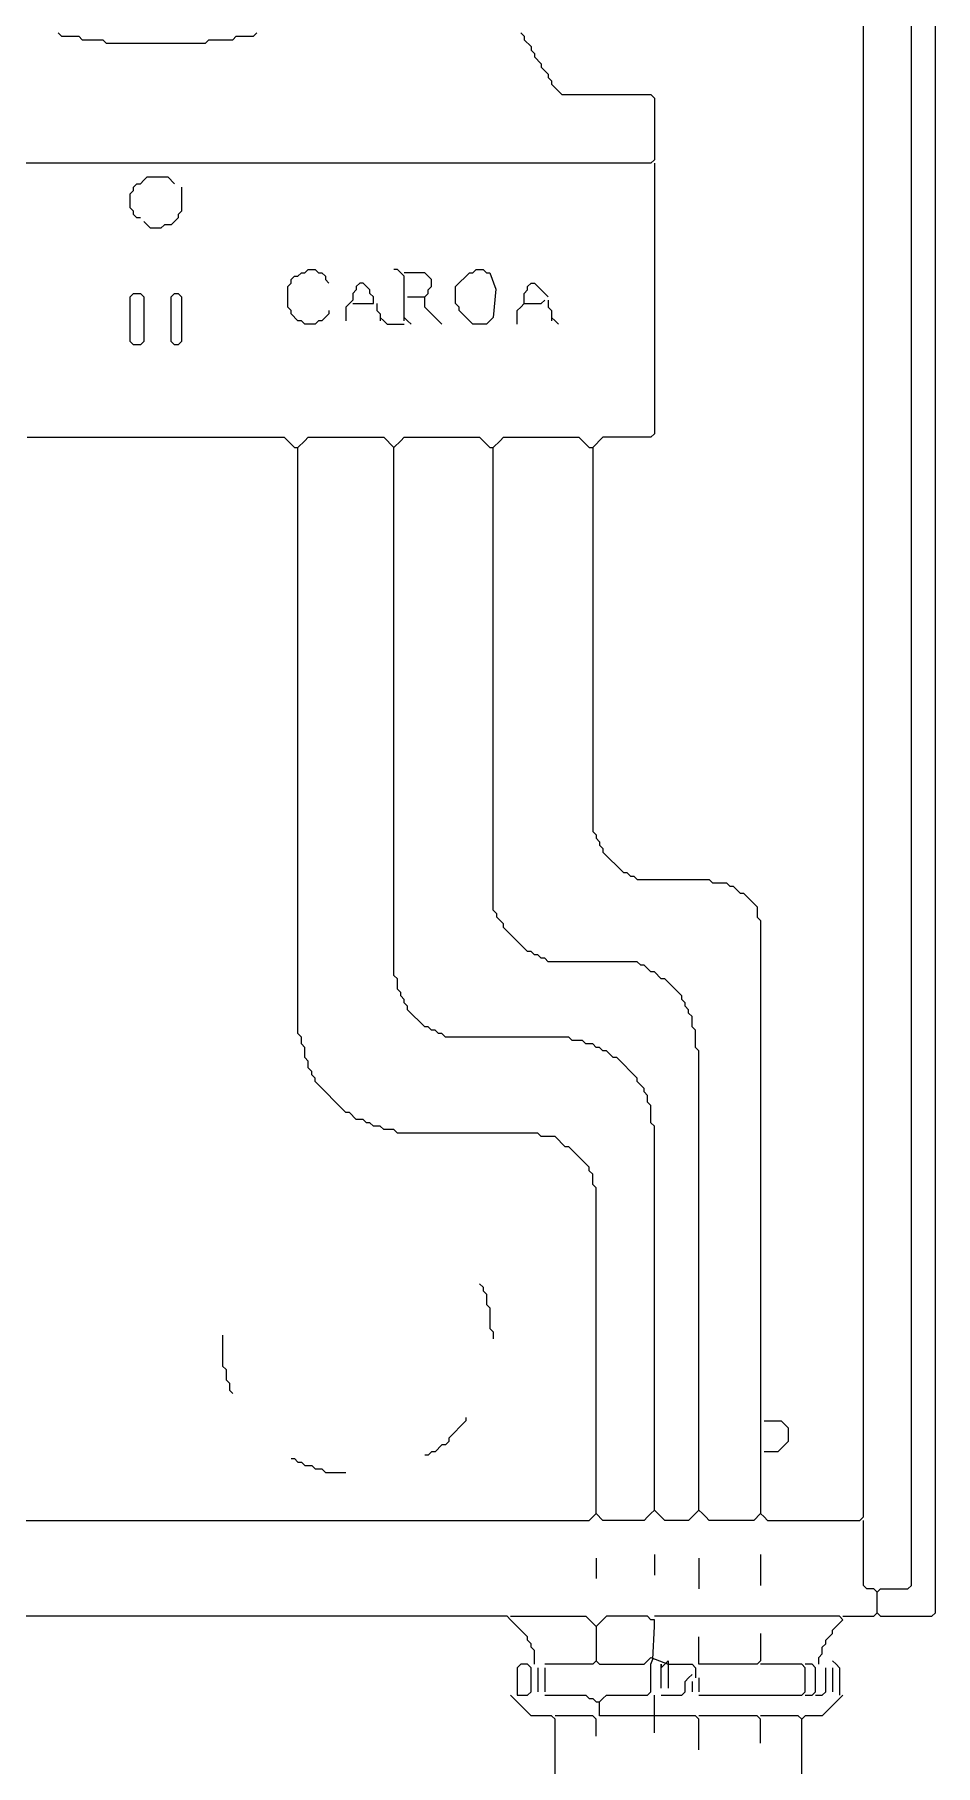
# Model space of a CAD drawing. Header units: millimetres. Extents: x 425 to 646, y 332 to 411.
# Drawn here: x 488.95 to 491.58, y 337.39 to 342.44 of the extents above; entities that cross this region are included whole.
import ezdxf

# ---------------------------------------------------------------- set-up
doc = ezdxf.new("R2010")
doc.units = ezdxf.units.MM
doc.layers.add('TRACE', color=5, linetype='Continuous')

msp = doc.modelspace()

# ---------------------------------------------------------------- linework, layer by layer
at = {"layer": 'TRACE'}
for points in [[(491.41079, 337.89177), (491.42079, 337.90177), (491.50079, 337.90177), (491.51079, 337.91177), (491.51079, 345.61177), (491.51079, 345.62177), (491.51079, 345.63177), (491.50079, 345.64177), (491.39079, 345.64177), (491.38079, 345.64177), (491.37079, 345.64177)], [(491.41079, 337.83177), (491.42079, 337.82177), (491.57079, 337.82177), (491.58079, 337.83177), (491.58079, 345.61177), (491.58079, 345.62177), (491.58079, 345.63177), (491.57079, 345.64177), (491.53079, 345.64177), (491.52079, 345.64177), (491.51079, 345.64177)], [(490.76079, 342.06177), (490.76079, 342.05177), (490.76079, 342.04177), (490.76079, 341.27177), (490.75079, 341.26177), (490.61079, 341.26177), (490.58079, 341.23177), (490.58079, 341.22177), (490.58079, 341.21177), (490.58079, 340.11177), (490.59079, 340.10177), (490.59079, 340.09177), (490.60079, 340.08177), (490.60079, 340.07177), (490.61079, 340.06177), (490.61079, 340.05177), (490.67079, 339.99177), (490.68079, 339.99177), (490.69079, 339.98177), (490.70079, 339.98177), (490.71079, 339.97177), (490.92079, 339.97177), (490.93079, 339.96177), (490.97079, 339.96177), (490.98079, 339.95177), (490.99079, 339.95177), (491.01079, 339.93177), (491.02079, 339.93177), (491.06079, 339.89177), (491.06079, 339.86177), (491.07079, 339.85177), (491.07079, 338.39177), (491.07079, 338.38177), (491.07079, 338.37177), (491.07079, 338.30177), (491.07079, 338.29177), (491.07079, 338.28177), (491.07079, 338.12177), (491.08079, 338.11177), (491.09079, 338.10177), (491.36079, 338.10177), (491.37079, 338.11177), (491.37079, 345.61177)], [(490.37079, 342.44177), (490.38079, 342.43177), (490.38079, 342.42177), (490.40079, 342.40177), (490.40079, 342.39177), (490.41079, 342.38177), (490.41079, 342.37177), (490.43079, 342.35177), (490.43079, 342.34177), (490.45079, 342.32177), (490.45079, 342.31177), (490.46079, 342.30177), (490.46079, 342.29177), (490.49079, 342.26177), (490.75079, 342.26177), (490.76079, 342.25177), (490.76079, 342.07177), (490.75079, 342.06177), (487.89079, 342.06177)], [(489.02079, 342.44177), (489.03079, 342.43177), (489.08079, 342.43177), (489.09079, 342.42177), (489.15079, 342.42177), (489.16079, 342.41177), (489.45079, 342.41177), (489.46079, 342.42177), (489.53079, 342.42177), (489.54079, 342.43177), (489.59079, 342.43177), (489.60079, 342.44177)], [(489.26079, 341.90177), (489.25079, 341.90177), (489.24079, 341.91177), (489.24079, 341.92177), (489.23079, 341.93177), (489.23079, 341.97177), (489.24079, 341.98177), (489.24079, 341.99177), (489.25079, 342.00177), (489.26079, 342.00177), (489.27079, 342.01177), (489.28079, 342.02177), (489.29079, 342.02177), (489.34079, 342.02177), (489.36079, 342.00177)], [(489.38079, 341.99177), (489.38079, 341.98177), (489.38079, 341.97177), (489.38079, 341.92177), (489.37079, 341.91177), (489.37079, 341.90177), (489.35079, 341.88177), (489.33079, 341.88177), (489.32079, 341.87177), (489.29079, 341.87177), (489.27079, 341.89177)], [(489.81079, 341.63177), (489.81079, 341.62177), (489.79079, 341.60177), (489.78079, 341.60177), (489.77079, 341.59177), (489.74079, 341.59177), (489.73079, 341.60177), (489.72079, 341.60177), (489.70079, 341.62177), (489.70079, 341.63177), (489.69079, 341.64177), (489.69079, 341.70177), (489.70079, 341.71177), (489.70079, 341.72177), (489.71079, 341.73177), (489.72079, 341.73177), (489.73079, 341.74177), (489.74079, 341.74177), (489.75079, 341.75177), (489.76079, 341.75177), (489.77079, 341.75177), (489.78079, 341.74177), (489.79079, 341.74177), (489.80079, 341.73177), (489.80079, 341.72177), (489.81079, 341.71177)], [(490.03079, 341.60177), (490.03079, 341.65177), (490.03079, 341.66177), (490.03079, 341.67177), (490.03079, 341.71177), (490.03079, 341.72177), (490.03079, 341.73177), (490.01079, 341.75177), (490.00079, 341.75177)], [(490.14079, 341.59177), (490.09079, 341.64177), (490.09079, 341.65177), (490.09079, 341.66177), (490.09079, 341.67177), (490.10079, 341.68177), (490.10079, 341.69177), (490.11079, 341.70177), (490.11079, 341.72177), (490.09079, 341.74177), (490.05079, 341.74177), (490.04079, 341.74177), (490.03079, 341.74177)], [(489.88079, 341.65177), (489.89079, 341.65177), (489.90079, 341.65177), (489.94079, 341.65177), (489.94079, 341.67177), (489.93079, 341.68177), (489.93079, 341.69177), (489.91079, 341.71177), (489.90079, 341.71177), (489.89079, 341.70177), (489.89079, 341.69177), (489.88079, 341.68177), (489.88079, 341.66177), (489.87079, 341.65177), (489.86079, 341.64177), (489.86079, 341.60177)], [(490.38079, 341.65177), (490.38079, 341.68177), (490.39079, 341.69177), (490.39079, 341.70177), (490.40079, 341.71177), (490.41079, 341.71177), (490.45079, 341.67177)], [(489.95079, 341.65177), (489.95079, 341.64177), (489.95079, 341.63177), (489.96079, 341.62177), (489.96079, 341.60177)], [(490.04079, 341.67177), (490.05079, 341.67177), (490.06079, 341.67177), (490.09079, 341.67177)], [(490.36079, 341.59177), (490.36079, 341.63177), (490.37079, 341.64177), (490.38079, 341.65177), (490.39079, 341.65177), (490.40079, 341.65177), (490.43079, 341.65177), (490.44079, 341.66177)], [(490.45079, 341.66177), (490.45079, 341.65177), (490.45079, 341.64177), (490.46079, 341.63177), (490.46079, 341.60177)], [(489.96079, 341.61177), (489.97079, 341.60177), (489.98079, 341.59177), (490.03079, 341.59177)], [(490.03079, 341.61177), (490.04079, 341.60177), (490.05079, 341.59177)], [(490.46079, 341.61177), (490.47079, 341.60177), (490.48079, 341.59177)], [(488.73079, 338.10177), (490.57079, 338.10177), (490.58079, 338.11177), (490.59079, 338.12177), (490.59079, 339.07177), (490.58079, 339.08177), (490.58079, 339.11177), (490.57079, 339.12177), (490.57079, 339.13177), (490.51079, 339.19177), (490.50079, 339.19177), (490.47079, 339.22177), (490.43079, 339.22177), (490.42079, 339.23177), (490.01079, 339.23177), (490.00079, 339.24177), (489.97079, 339.24177), (489.96079, 339.25177), (489.94079, 339.25177), (489.93079, 339.26177), (489.92079, 339.26177), (489.91079, 339.27177), (489.89079, 339.27177), (489.87079, 339.29177), (489.86079, 339.29177), (489.77079, 339.38177), (489.77079, 339.39177), (489.76079, 339.40177), (489.76079, 339.41177), (489.75079, 339.42177), (489.75079, 339.44177), (489.74079, 339.45177), (489.74079, 339.48177), (489.73079, 339.49177), (489.73079, 339.51177), (489.72079, 339.52177), (489.72079, 341.21177), (489.72079, 341.22177), (489.72079, 341.23177), (489.74079, 341.25177), (489.75079, 341.26177), (489.76079, 341.26177), (489.97079, 341.26177), (490.00079, 341.23177)], [(488.93079, 341.26177), (489.68079, 341.26177), (489.71079, 341.23177), (489.72079, 341.23177)], [(490.89079, 338.13177), (490.86079, 338.10177), (490.79079, 338.10177), (490.78079, 338.11177), (490.77079, 338.12177), (490.76079, 338.13177), (490.76079, 339.25177), (490.75079, 339.26177), (490.75079, 339.31177), (490.74079, 339.32177), (490.74079, 339.34177), (490.73079, 339.35177), (490.73079, 339.36177), (490.71079, 339.38177), (490.71079, 339.39177), (490.65079, 339.45177), (490.64079, 339.45177), (490.62079, 339.47177), (490.61079, 339.47177), (490.60079, 339.48177), (490.59079, 339.48177), (490.58079, 339.49177), (490.56079, 339.49177), (490.55079, 339.50177), (490.52079, 339.50177), (490.51079, 339.51177), (490.15079, 339.51177), (490.14079, 339.52177), (490.13079, 339.52177), (490.12079, 339.53177), (490.11079, 339.53177), (490.10079, 339.54177), (490.09079, 339.54177), (490.04079, 339.59177), (490.04079, 339.60177), (490.03079, 339.61177), (490.03079, 339.62177), (490.02079, 339.63177), (490.02079, 339.64177), (490.01079, 339.65177), (490.01079, 339.68177), (490.00079, 339.69177), (490.00079, 341.21177), (490.00079, 341.22177), (490.00079, 341.23177), (490.02079, 341.25177), (490.03079, 341.26177), (490.04079, 341.26177), (490.25079, 341.26177), (490.28079, 341.23177), (490.29079, 341.23177)], [(491.07079, 338.12177), (491.05079, 338.10177), (490.92079, 338.10177), (490.91079, 338.11177), (490.90079, 338.12177), (490.89079, 338.13177), (490.89079, 339.47177), (490.88079, 339.48177), (490.88079, 339.53177), (490.87079, 339.54177), (490.87079, 339.57177), (490.86079, 339.58177), (490.86079, 339.59177), (490.85079, 339.60177), (490.85079, 339.61177), (490.84079, 339.62177), (490.84079, 339.63177), (490.79079, 339.68177), (490.78079, 339.68177), (490.76079, 339.70177), (490.75079, 339.70177), (490.73079, 339.72177), (490.72079, 339.72177), (490.71079, 339.73177), (490.45079, 339.73177), (490.44079, 339.74177), (490.43079, 339.74177), (490.42079, 339.75177), (490.41079, 339.75177), (490.40079, 339.76177), (490.39079, 339.76177), (490.32079, 339.83177), (490.32079, 339.84177), (490.30079, 339.86177), (490.30079, 339.87177), (490.29079, 339.88177), (490.29079, 341.21177), (490.29079, 341.22177), (490.29079, 341.23177), (490.31079, 341.25177), (490.32079, 341.26177), (490.33079, 341.26177), (490.54079, 341.26177), (490.57079, 341.23177), (490.58079, 341.23177)], [(490.25079, 338.79177), (490.26079, 338.78177), (490.26079, 338.77177), (490.27079, 338.76177), (490.27079, 338.73177), (490.28079, 338.72177), (490.28079, 338.66177), (490.29079, 338.65177), (490.29079, 338.63177)], [(489.50079, 338.64177), (489.50079, 338.63177), (489.50079, 338.55177), (489.51079, 338.54177), (489.51079, 338.51177), (489.52079, 338.50177), (489.52079, 338.48177), (489.53079, 338.47177)], [(490.21079, 338.40177), (490.21079, 338.39177), (490.16079, 338.34177), (490.16079, 338.33177), (490.15079, 338.32177), (490.14079, 338.32177), (490.12079, 338.30177), (490.11079, 338.30177), (490.10079, 338.29177), (490.09079, 338.29177)], [(491.08079, 338.39177), (491.09079, 338.39177), (491.10079, 338.39177), (491.13079, 338.39177), (491.15079, 338.37177), (491.15079, 338.33177), (491.12079, 338.30177), (491.08079, 338.30177)], [(489.70079, 338.28177), (489.71079, 338.28177), (489.72079, 338.27177), (489.73079, 338.27177), (489.74079, 338.26177), (489.76079, 338.26177), (489.77079, 338.25177), (489.79079, 338.25177), (489.80079, 338.24177), (489.86079, 338.24177)], [(490.76079, 338.13177), (490.75079, 338.12177), (490.74079, 338.11177), (490.73079, 338.10177), (490.61079, 338.10177), (490.59079, 338.12177)], [(491.31079, 337.82177), (491.32079, 337.82177), (491.33079, 337.82177), (491.40079, 337.82177), (491.41079, 337.83177), (491.41079, 337.87177), (491.41079, 337.88177), (491.41079, 337.89177), (491.40079, 337.90177), (491.38079, 337.90177), (491.37079, 337.91177), (491.37079, 338.08177), (491.37079, 338.09177), (491.37079, 338.10177)], [(490.76079, 338.00177), (490.76079, 337.94177)], [(491.07079, 338.00177), (491.07079, 337.91177)], [(490.59079, 337.99177), (490.59079, 337.93177)], [(490.89079, 337.99177), (490.89079, 337.90177)], [(490.41079, 337.68177), (490.41079, 337.72177), (490.40079, 337.73177), (490.40079, 337.74177), (490.39079, 337.75177), (490.39079, 337.76177), (490.36079, 337.79177), (490.35079, 337.80177), (490.34079, 337.81177), (490.33079, 337.82177), (488.65079, 337.82177), (488.64079, 337.82177), (488.63079, 337.82177)], [(490.34079, 337.82177), (490.35079, 337.82177), (490.36079, 337.82177), (490.56079, 337.82177), (490.59079, 337.79177)], [(490.89079, 337.43177), (490.89079, 337.50177), (490.89079, 337.51177), (490.89079, 337.52177), (490.88079, 337.53177), (490.78079, 337.53177), (490.77079, 337.53177), (490.76079, 337.53177), (490.62079, 337.53177), (490.61079, 337.53177), (490.60079, 337.53177), (490.60079, 337.55177), (490.60079, 337.56177), (490.60079, 337.57177), (490.61079, 337.58177), (490.62079, 337.59177), (490.63079, 337.59177), (490.74079, 337.59177), (490.75079, 337.60177), (490.75079, 337.67177), (490.75079, 337.68177), (490.75579, 337.69677), (490.76079, 337.79177), (490.76132, 337.80177), (490.76079, 337.81177), (490.75079, 337.81177), (490.74079, 337.82177), (490.63079, 337.82177), (490.62079, 337.82177), (490.61079, 337.81177), (490.59079, 337.79177), (490.59079, 337.78177), (490.59079, 337.77177), (490.59079, 337.69177), (490.58079, 337.68177), (490.46079, 337.68177), (490.45079, 337.68177), (490.44079, 337.68177)], [(491.24079, 337.68177), (491.24079, 337.70177), (491.25079, 337.71177), (491.25079, 337.73177), (491.26079, 337.74177), (491.26079, 337.75177), (491.28079, 337.77177), (491.28079, 337.78177), (491.29079, 337.79177), (491.30079, 337.80177), (491.31079, 337.81177), (491.30079, 337.82177), (490.78079, 337.82177), (490.77079, 337.82177), (490.76079, 337.82177)], [(491.07079, 337.77177), (491.07079, 337.69177), (491.06079, 337.68177), (490.91079, 337.68177), (490.90079, 337.68177), (490.89079, 337.68177), (490.89079, 337.76177)], [(490.59079, 337.69177), (490.60079, 337.68177), (490.73079, 337.68177), (490.74079, 337.69177), (490.75079, 337.70177), (490.80079, 337.68177), (490.81079, 337.68177), (490.82079, 337.68177), (490.87079, 337.68177), (490.88079, 337.67177), (490.88079, 337.66177), (490.88079, 337.65177), (490.88079, 337.64177)], [(490.42079, 337.67177), (490.42079, 337.66177), (490.42079, 337.65177), (490.42079, 337.60177)], [(490.44079, 337.67177), (490.44079, 337.66177), (490.44079, 337.65177), (490.44079, 337.60177)], [(490.78079, 337.61177), (490.78079, 337.66177), (490.78079, 337.68177), (490.78079, 337.67177), (490.79079, 337.68177), (490.80079, 337.69177), (490.80079, 337.67177), (490.80079, 337.66177), (490.80079, 337.65177), (490.80079, 337.61177)], [(490.78079, 337.59177), (490.79079, 337.59177), (490.80079, 337.59177), (490.84079, 337.59177), (490.85079, 337.60177), (490.85079, 337.63177), (490.86079, 337.64177), (490.87079, 337.65177)], [(490.89079, 337.59177), (490.90079, 337.59177), (490.91079, 337.59177), (491.19079, 337.59177), (491.20079, 337.60177), (491.20079, 337.65177), (491.20079, 337.66177), (491.20079, 337.67177), (491.19079, 337.68177), (491.09079, 337.68177), (491.08079, 337.68177), (491.07079, 337.68177)], [(491.20079, 337.59177), (491.21079, 337.59177), (491.22079, 337.59177), (491.23079, 337.60177), (491.23079, 337.65177), (491.23079, 337.66177), (491.23079, 337.67177), (491.22079, 337.68177), (491.21079, 337.68177), (491.20079, 337.68177)], [(491.23079, 337.59177), (491.24079, 337.59177), (491.25079, 337.59177), (491.26079, 337.60177), (491.26079, 337.65177), (491.26079, 337.66177), (491.26079, 337.67177)], [(491.28079, 337.69177), (491.29079, 337.68177), (491.30079, 337.67177), (491.30079, 337.59177)], [(491.28079, 337.67177), (491.28079, 337.66177), (491.28079, 337.65177), (491.28079, 337.60177)], [(490.87079, 337.63177), (490.87079, 337.62177), (490.87079, 337.61177), (490.87079, 337.60177)], [(490.89079, 337.64177), (490.89079, 337.63177), (490.89079, 337.62177), (490.89079, 337.60177)], [(490.59079, 335.91177), (490.59079, 336.21177), (490.59079, 336.22177), (490.59079, 336.23177), (490.56079, 336.26177), (490.54079, 336.26177), (490.53079, 336.27177), (490.52079, 336.27177), (490.51079, 336.28177), (490.50079, 336.28177), (490.47079, 336.31177), (490.47079, 337.50177), (490.47079, 337.51177), (490.47079, 337.52177), (490.46079, 337.53177), (490.40079, 337.53177), (490.36079, 337.57177), (490.35079, 337.58177), (490.34079, 337.59177)], [(490.44079, 337.59177), (490.45079, 337.59177), (490.46079, 337.59177), (490.56079, 337.59177), (490.57079, 337.58177), (490.58079, 337.58177), (490.59079, 337.57177), (490.60079, 337.57177)], [(490.76079, 337.48177), (490.76079, 337.51177), (490.76079, 337.52177), (490.76079, 337.53177), (490.76079, 337.57177), (490.76079, 337.58177), (490.76079, 337.59177)], [(491.31079, 337.59177), (491.30079, 337.58177), (491.29079, 337.57177), (491.25079, 337.53177), (491.20079, 337.53177), (491.19079, 337.52177)], [(490.59079, 337.47177), (490.59079, 337.50177), (490.59079, 337.51177), (490.59079, 337.52177), (490.58079, 337.53177), (490.49079, 337.53177), (490.48079, 337.53177), (490.47079, 337.53177)], [(491.07079, 337.45177), (491.07079, 337.50177), (491.07079, 337.51177), (491.07079, 337.52177), (491.06079, 337.53177), (490.91079, 337.53177), (490.90079, 337.53177), (490.89079, 337.53177)], [(491.10079, 336.27177), (491.14079, 336.27177), (491.15079, 336.28177), (491.16079, 336.28177), (491.17079, 336.29177), (491.17079, 336.30177), (491.18079, 336.31177), (491.18079, 336.34177), (491.18079, 336.35177), (491.18079, 336.36177), (491.19079, 336.37177), (491.19079, 337.50177), (491.19079, 337.51177), (491.19079, 337.52177), (491.18079, 337.53177), (491.09079, 337.53177), (491.08079, 337.53177), (491.07079, 337.53177)]]:
    msp.add_lwpolyline(points, dxfattribs=at)
for points in [[(490.29829, 341.69427), (490.29079, 341.61177), (490.27079, 341.59177), (490.23079, 341.59177), (490.19079, 341.63177), (490.19079, 341.64177), (490.18079, 341.65177), (490.18079, 341.70177), (490.22079, 341.74177), (490.23079, 341.74177), (490.24079, 341.75177), (490.25079, 341.75177), (490.26079, 341.75177), (490.27079, 341.74177), (490.28079, 341.74177)], [(489.24079, 341.68177), (489.25079, 341.68177), (489.26079, 341.68177), (489.27079, 341.67177), (489.27079, 341.54177), (489.26079, 341.53177), (489.24079, 341.53177), (489.23079, 341.54177), (489.23079, 341.67177)], [(489.36079, 341.68177), (489.37079, 341.68177), (489.38079, 341.67177), (489.38079, 341.54177), (489.37079, 341.53177), (489.36079, 341.53177), (489.35079, 341.54177), (489.35079, 341.67177)], [(490.36079, 337.59177), (490.37079, 337.59177), (490.38079, 337.59177), (490.39079, 337.59177), (490.40079, 337.60177), (490.40079, 337.65177), (490.40079, 337.66177), (490.40079, 337.67177), (490.39079, 337.68177), (490.38079, 337.68177), (490.37079, 337.68177), (490.36079, 337.67177)]]:
    msp.add_lwpolyline(points, close=True, dxfattribs=at)

doc.saveas('drawing.dxf')
